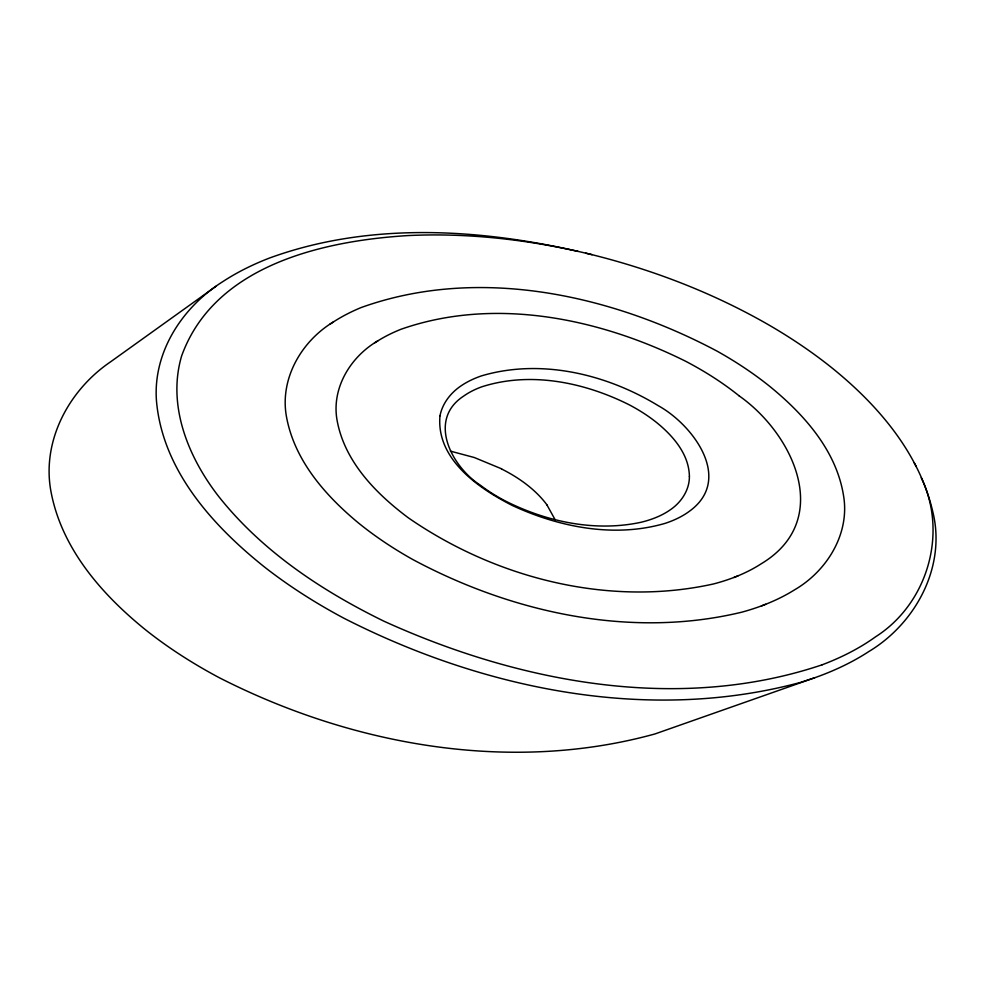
<?xml version="1.0" encoding="UTF-8"?>
<svg xmlns="http://www.w3.org/2000/svg" width="985" height="985" viewBox="0 0 985 985"><rect width="100%" height="100%" fill="white"/><g stroke="black" fill="none" stroke-linecap="round" stroke-linejoin="round"><path stroke-width="1.48" d="M592.096 254.696C487.119 229 372.81 220.394 269.582 258.008A237.816 137.297 0 0 0 222.869 281.587C182.557 306.864 152.749 352.076 156.467 400.932C162.525 470.202 212.6 525.621 264.633 567.126A630.523 364.031 0 0 0 343.666 618.1C482.33 688.934 647.761 723.581 800.571 682.396L814.755 677.742A237.927 137.371 0 0 0 868.893 651.504C915.681 623.357 946.166 566.917 932.918 512.274C919.411 453.334 878.115 405.155 832.079 367.996A614.849 354.982 0 0 0 768.485 324.754C711.49 292.003 649.472 268.462 585.619 253.108M333.275 322.021C300.93 341.573 279.087 379.767 286.709 417.985C294.958 460.783 325.173 495.258 357.74 522.382A455.661 263.069 0 0 0 412.629 559.431C511.855 612.695 630.892 639.019 741.927 612.141A173.852 100.371 0 0 0 765.64 604.298A168.694 97.392 0 0 0 794.329 589.978C826.895 571.152 850.19 533.698 843.492 495.356C836.228 450.428 804.055 414.389 769.95 386.539A455.649 263.069 0 0 0 717.339 351.288C610.392 294.367 478.094 265.507 361.089 307.566A168.669 97.38 0 0 0 333.275 322.021L329.963 324.176M216.158 286.192L110.739 361.717C68.704 390.109 41.013 441.674 51.22 492.845C62.24 549.458 102.391 595.014 146.063 630.228A560.539 323.622 0 0 0 219.409 677.779C351.78 745.239 510.008 773.988 655.05 733.923L814.755 677.742M739.132 395.859A378.917 218.768 0 0 0 685.695 361.286C599.249 318.229 494.458 296.497 401.043 329.249A140.03 80.844 0 0 0 377.92 340.81C350.598 356.668 331.292 388.065 337.067 420.226C344.504 461.571 375.827 493.473 408.233 517.753C495.566 578.257 608.865 607.289 713.645 583.92A144.376 83.356 0 0 0 738.048 575.819A140.018 80.844 0 0 0 761.048 563.888C833.79 520.388 793.885 434.385 739.132 395.859M374.534 342.928L377.92 340.822M733.923 577.505L738.036 575.819M761.454 605.935L765.628 604.285M822.155 664.801C678.394 713.214 518.812 682.531 383.83 621.153C321.455 590.631 261.801 551.034 218.362 496.058C188.184 457.052 167.056 405.451 181.597 356.053C214.164 265.605 321.96 240.894 407.704 235.587C464.895 232.829 522.296 238.949 578.109 251.409M450.379 451.13L474.302 457.52L501.574 468.811M547.032 505.083L555.109 519.674M914.191 462.704L916.247 466.644M921.258 477.787C948.112 533.427 927.501 603.768 875.493 636.864A229.53 132.519 0 0 1 822.155 664.801M501.427 468.909A171.796 99.189 0 0 1 547.094 505.071M689.401 476.494C689.488 490.099 681.214 502.448 670.194 509.873A73.974 42.712 0 0 1 659.039 516.189A76.214 44.005 0 0 1 640.533 522.382C594.78 532.06 546.441 521.755 505.194 500.909A199.056 114.925 0 0 1 480.237 485.112C451.647 466.693 427.01 419.881 463.713 396.056A74.023 42.737 0 0 1 481.542 386.896C530.312 371.099 584.376 382.303 629.206 404.798A198.798 114.777 0 0 1 657.032 422.873C673.297 436.183 689.081 454.368 689.401 476.494M439.975 415.83C436.023 459.108 478.439 488.252 512.434 505.539C559.381 527.283 614.431 538.142 665.047 523.38A81.361 46.972 0 0 0 689.611 511.116C733.505 479.129 693.108 425.003 658.436 405.795C606.501 374.054 540.679 358.183 481.209 375.962A81.386 46.984 0 0 0 456.905 388.94C448.532 395.773 442.068 405.106 439.975 415.83"/></g></svg>
